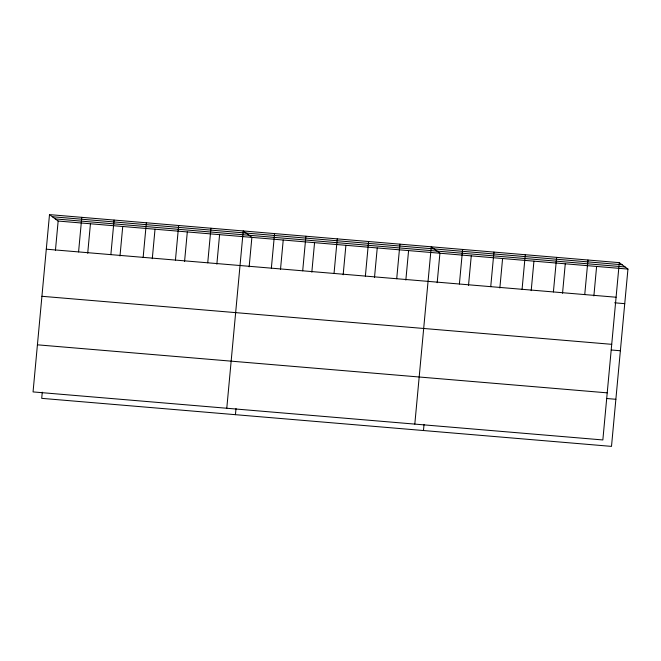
<?xml version="1.0" encoding="UTF-8"?>
<svg xmlns="http://www.w3.org/2000/svg" width="661" height="661" viewBox="0 0 661 661"><rect width="100%" height="100%" fill="white"/><g stroke="black" fill="none" stroke-linecap="round" stroke-linejoin="round"><path stroke-width="0.99" d="M49.501 214.618L33.05 391.915L602.849 439.953L619.291 262.648L49.501 214.618L58.151 221.047L627.95 269.085L611.499 446.382L41.709 398.352L42.279 392.204M55.417 250.544L58.151 221.047M78.576 251.915L81.782 217.337M87.706 253.262L90.441 223.773M110.866 254.634L114.072 220.063M119.996 255.981L122.731 226.492M143.156 257.352L146.362 222.782M152.286 258.707L155.021 229.218M175.446 260.079L178.652 225.5M184.568 261.425L187.311 231.937M207.736 262.797L210.942 228.227M216.858 264.152L219.592 234.663M226.781 408.25L243.231 230.945L251.882 237.382L249.147 266.87M235.44 414.678L236.01 408.539M271.357 268.168L274.571 233.589M280.487 269.514L283.222 240.026M302.697 270.803L305.903 236.233M311.827 272.158L314.562 242.661M334.036 273.447L337.242 238.877M343.166 274.794L345.901 245.305M365.376 276.091L368.582 241.513M374.506 277.438L377.241 247.949M396.716 278.735L399.922 244.157M405.846 280.082L408.581 250.593M414.811 424.098L431.261 246.801L439.92 253.229L437.177 282.726M423.47 430.534L424.04 424.387M459.395 284.015L462.601 249.445M468.517 285.362L471.26 255.873M490.735 286.659L493.941 252.081M499.856 288.006L502.591 258.517M522.074 289.303L525.28 254.725M531.196 290.65L533.931 261.161M553.406 291.939L556.62 257.369M562.536 293.294L565.271 263.797M584.745 294.583L587.96 260.013M593.875 295.93L596.61 266.441M52.351 216.742L622.15 264.772M55.293 218.923L625.091 266.961M46.287 249.189L616.085 297.227M614.631 302.804L624.744 303.663M41.924 296.293L611.714 344.323M611.276 349.991L620.373 350.76M37.421 344.819L607.219 392.849M606.773 398.517L615.87 399.285M619.291 262.648L627.95 269.085"/></g></svg>
